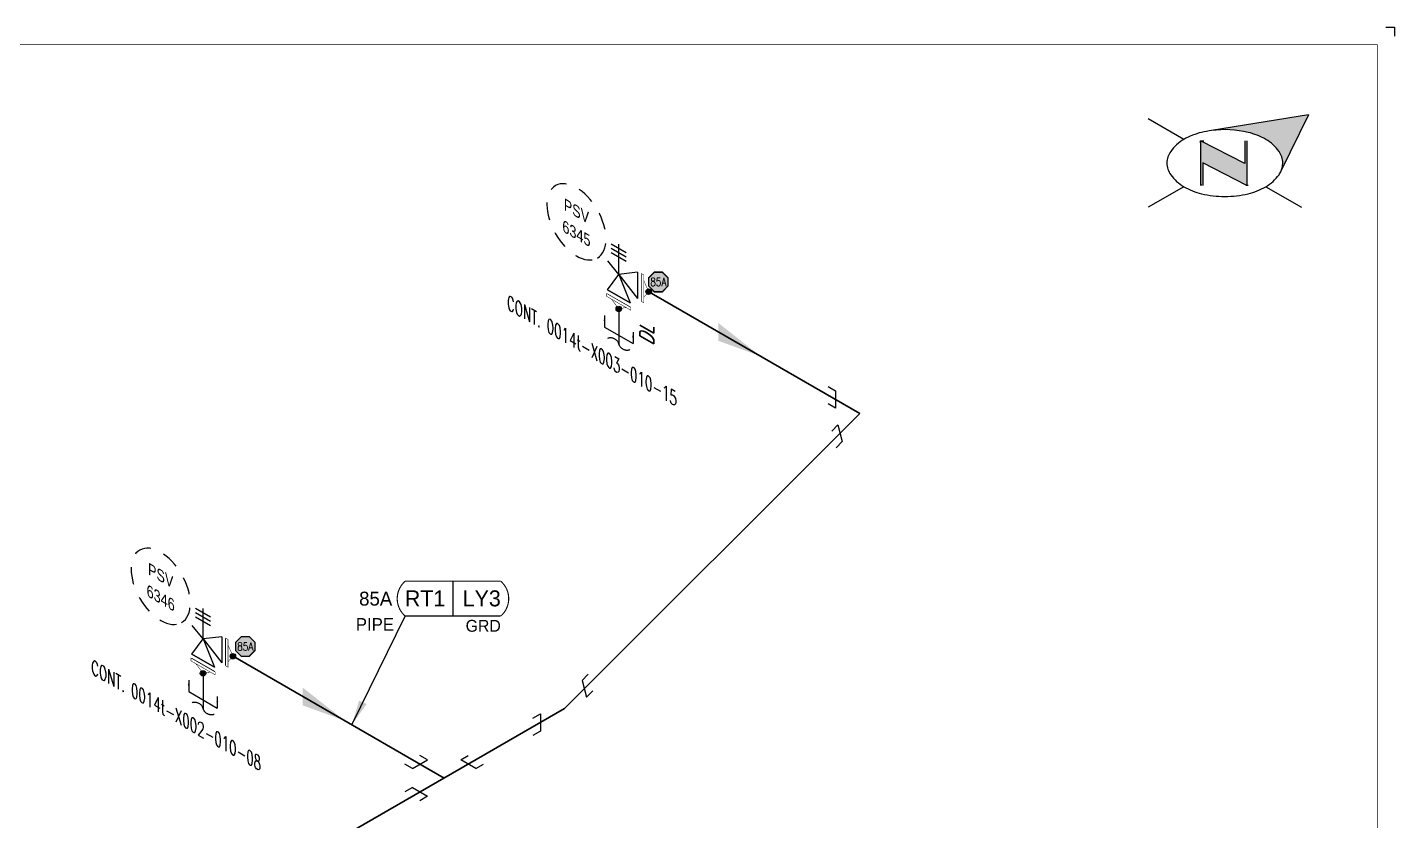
# Model space of a CAD drawing. Header units: inches. Extents: x 0 to 17.2, y 0 to 11.2.
# Drawn here: x 7.43 to 17.25, y 5.54 to 11.25 of the extents above; entities that cross this region are included whole.
import ezdxf
from ezdxf.enums import TextEntityAlignment as Align

# ---------------------------------------------------------------- set-up
doc = ezdxf.new("R2010")
doc.units = ezdxf.units.IN
doc.header["$MEASUREMENT"] = 0
doc.linetypes.add('HIDDEN2', pattern=[0.1875, 0.125, -0.0625])
for name, color, linetype in [('3', 1, 'Continuous'), ('BORDER', 3, 'Continuous'), ('COMP', 1, 'Continuous'), ('Continuation', 7, 'Continuous'), ('DL', 20, 'Continuous'), ('FITTINGS', 4, 'Continuous'), ('FLOW', 1, 'Continuous'), ('PART_PCML', 7, 'Continuous'), ('PART_SelectedCML_RT', 132, 'Continuous'), ('PIPE-ANNO', 150, 'HIDDEN2'), ('UNAS.PIPE', 251, 'Continuous'), ('Welds', 7, 'Continuous')]:
    doc.layers.add(name, color=color, linetype=linetype)
doc.layers.add('PIPE', color=7, linetype='Continuous', lineweight=30)
doc.styles.add('CMLPAS', font='')
doc.styles.add('ISO30', font='simplex.shx', dxfattribs={"width": 0.85, "oblique": 30, "height": 0.075})
doc.styles.add('PART_Standard', font='romans', dxfattribs={"width": 0.8, "height": 0.09})
doc.styles.add('Richmond', font='arial.ttf')
doc.styles.add('SIMPLEX', font='ROMANS')
doc.styles.get("Standard").update_dxf_attribs({"font": 'arial.ttf'})
doc.styles.get('CMLPAS').set_extended_font_data('Cordia New')
doc.dimstyles.new('Richmond', dxfattribs={"dimtxt": 0.18, "dimasz": 0.18, "dimexe": 0.18, "dimexo": 0.0625, "dimgap": 0.09, "dimtad": 0, "dimtih": 1, "dimtoh": 1, "dimdec": 4, "dimzin": 0, "dimdsep": 46, "dimtxsty": 'Richmond', "dimcen": 0.09, "dimadec": 0, "dimazin": 0, "dimtfac": 1, "dimtdec": 4, "dimtofl": 0, "dimtmove": 0, "dimatfit": 3, "dimfxl": 1, "dimtolj": 1, "dimtzin": 0, "dimarcsym": 0})
doc.dimstyles.get("Standard").update_dxf_attribs({"dimtxt": 0.18, "dimasz": 0.18, "dimexe": 0.18, "dimexo": 0.0625, "dimgap": 0.09, "dimtad": 0, "dimtih": 1, "dimtoh": 1, "dimdec": 4, "dimzin": 0, "dimdsep": 46, "dimtxsty": 'Standard', "dimcen": 0.09, "dimadec": 0, "dimazin": 0, "dimtfac": 1, "dimtdec": 4, "dimtofl": 0, "dimtmove": 0, "dimatfit": 3, "dimfxl": 1, "dimtolj": 1, "dimtzin": 0, "dimarcsym": 0})

# ---------------------------------------------------------------- blocks, each defined once
blk = doc.blocks.new('north2')
at = {"layer": 'BORDER'}
for points in [[(-0.706, -0.7673, -0.156851), (-0.679, -0.8512, -0.095667), (-0.6893, -0.9048), (-0.4945, -0.5044), (-1.1905, -0.6173, -0.092194), (-0.9281, -0.6306, -0.072341), (-0.8009, -0.6813, -0.106617)], [(-0.9381, -1.0109), (-0.9364, -1.0092), (-0.9364, -0.6907), (-0.9524, -0.6907), (-0.9524, -0.8533), (-1.2701, -0.6907), (-1.2701, -0.7067), (-1.2701, -1.0118), (-1.254, -1.0118), (-1.254, -0.8492)]]:
    blk.add_hatch(color=7, dxfattribs=at).paths.add_polyline_path(points)
at = {"layer": 'BORDER', "color": 7}
for p, q in [((-1.3895, -0.6813), (-1.6462, -0.5331)), ((-0.4945, -0.5044), (-1.1905, -0.6173)), ((-0.4945, -0.5044), (-0.6893, -0.9048)), ((-1.2701, -0.6907), (-1.2701, -1.0118)), ((-0.9524, -0.8533), (-1.2701, -0.6907)), ((-1.2701, -0.7067), (-1.2701, -0.6907)), ((-1.262, -0.6907), (-1.246, -0.6907)), ((-0.9524, -0.6907), (-0.9524, -0.8533)), ((-0.9364, -0.6907), (-0.9364, -1.0118)), ((-0.9364, -1.0118), (-1.254, -0.8492)), ((-1.254, -0.8492), (-1.254, -1.0118)), ((-1.3895, -1.0211), (-1.6462, -1.1694)), ((-1.2603, -1.0109), (-1.262, -1.0092)), ((-0.9283, -1.0118), (-0.9444, -1.0118)), ((-0.8009, -1.0211), (-0.5441, -1.1694))]:
    blk.add_line(p, q, dxfattribs=at)
for centre, radius, start, end in [((-1.2376, -0.9443), 0.3037, 120, 144.34287), ((-1.1517, -1.0932), 0.4756, 103.44948, 120), ((-1.0952, -1.3294), 0.7185, 97.62035, 103.44948), ((-1.0952, -1.3294), 0.7185, 76.55052, 97.62035), ((-1.0387, -1.0932), 0.4756, 60, 76.55052), ((-0.9527, -0.9443), 0.3037, 35.65713, 60), ((-1.3674, -0.8512), 0.144, 144.34287, 180), ((-0.823, -0.8512), 0.144, 360, 35.65713), ((-1.3674, -0.8512), 0.144, 180, 215.65713), ((-0.823, -0.8512), 0.144, 337.57958, 360), ((-1.2376, -0.7582), 0.3037, 215.65713, 240), ((-0.9527, -0.7582), 0.3037, 300, 324.34287), ((-0.823, -0.8512), 0.144, 324.34287, 337.55468), ((-1.1517, -0.6093), 0.4756, 240, 256.55052), ((-1.0952, -0.373), 0.7185, 256.55052, 270), ((-1.0952, -0.373), 0.7185, 270, 283.44948), ((-1.0387, -0.6093), 0.4756, 283.44948, 300)]:
    blk.add_arc(centre, radius, start, end, dxfattribs=at)
blk = doc.blocks.new('A$C6804a2e5')
blk.add_blockref('north2', (0, 0))
blk = doc.blocks.new('A$C860dd1f6')
at = {"layer": 'PIPE'}
blk.add_blockref('A$C6804a2e5', (0, 0), dxfattribs=at)
blk = doc.blocks.new('Border')
at = {"layer": 'BORDER', "const_width": 0.005}
blk.add_lwpolyline([(0.25, 0.25), (17.25, 0.25), (17.25, 11.25), (0.25, 11.25)], close=True, dxfattribs=at)
blk = doc.blocks.new('3_VALVE_FLANGE_PSV_330')
at = {"color": 0, "linetype": 'ByBlock', "lineweight": -2}
for p, q in [((0.0538, 0.1564), (-0.0538, 0.2186)), ((0.0538, 0.1252), (-0.0538, 0.1873)), ((0.0538, 0.0939), (-0.0538, 0.1561))]:
    blk.add_line(p, q, dxfattribs=at)
for points in [[(0.1353, -0.1719), (0.1624, -0.1875), (0.1624, 0), (0.1353, 0.0156)], [(0.0812, -0.2031), (0.0812, -0.2344), (-0.0812, -0.1406), (-0.0812, -0.1094)]]:
    blk.add_wipeout(points, dxfattribs=at)
blk.add_wipeout([(0.1353, 0.0156), (0, 0), (-0.0812, -0.1094), (0.0812, -0.2031), (0, 0), (0.1353, -0.1719)], dxfattribs=at)
for p, q in [((0, 0), (0, 0.2187)), ((0.1353, 0.0156), (0, 0)), ((0.1353, 0.0156), (0.1353, -0.1719)), ((0.1353, 0.0156), (0.1353, -0.1719)), ((-0.0812, -0.1094), (0, 0)), ((0, 0), (0.1353, -0.1719)), ((0, 0), (0.0812, -0.2031)), ((0.1624, 0), (0.1624, -0.1875)), ((0.0812, -0.2031), (-0.0812, -0.1094)), ((-0.0812, -0.1094), (0.0812, -0.2031)), ((-0.0812, -0.1406), (0.0812, -0.2344))]:
    blk.add_line(p, q, dxfattribs=at)
blk = doc.blocks.new('AM9A04')
at = {"linetype": 'Continuous', "const_width": 0.01}
blk.add_lwpolyline([(0, -0.289), (0, 0.289), (-0.05, 0.318), (-0.05, -0.26)], close=True, dxfattribs=at)
at = {"const_width": 0.01}
blk.add_lwpolyline([(-0.05, -0.144), (-0.15, 0.087), (-0.05, 0.202)], dxfattribs=at)
blk = doc.blocks.new('A09')
at = {"layer": 'Welds'}
h = blk.add_hatch(color=256, dxfattribs=at)
h.dxf.hatch_style = 1
h.paths.add_polyline_path([(-0.03, 0, 1), (0.03, 0, 1)])
blk.add_circle((0, 0), 0.03, dxfattribs=at)
blk = doc.blocks.new('*U27')
blk.add_wipeout([(0.052, -0.03), (0.0173, -0.07), (0.0173, -0.1101), (0, -0.1001), (0, 0.1001), (0.0173, 0.0901), (0.0173, 0.05)]).dxf.layer = 'COMP'
at = {"layer": '3', "xscale": 0.65, "yscale": 0.65, "zscale": 0.65}
blk.add_blockref('A09', (0.052, -0.03), dxfattribs=at)
at = {"layer": 'COMP', "xscale": 0.3466300616258731, "yscale": 0.3466300616258731, "zscale": 0.3466300616258731, "rotation": 180}
blk.add_blockref('AM9A04', (0, 0), dxfattribs=at)
blk = doc.blocks.new('1_ID-BUBBLE_INSTRUMENT_330')
at = {"color": 0, "linetype": 'ByBlock', "lineweight": -2, "extrusion": (0, 0, -1)}
blk.add_ellipse((0, 0), major_axis=(0.1502, -0.2601), ratio=0.57735, dxfattribs=at)
at = {"color": 0, "linetype": 'ByBlock', "lineweight": -2, "oblique": 330}
for tag, p in [('INST.TYPE', (0.0187, 0.067)), ('NUM', (0.0187, -0.0943))]:
    blk.add_attdef(tag, text='', height=0.075, rotation=330, dxfattribs=at).set_placement(p, align=Align.MIDDLE_CENTER)
blk = doc.blocks.new('1_BREAK-PIPE_PIPE_00')
at = {"color": 0, "linetype": 'ByBlock', "lineweight": -2}
for centre, major_axis in [((0.03, -0.092), (0, 0.101)), ((-0.03, 0.092), (0, -0.101))]:
    blk.add_ellipse(centre, major_axis=major_axis, ratio=0.711978, start_param=0.427466, end_param=3.141593, dxfattribs=at)
blk = doc.blocks.new('1_Tilde_30')
at = {"layer": 'PIPE-ANNO', "xscale": -0.5000000000000001, "yscale": 0.5000000000000001, "zscale": 0.5000000000000001, "rotation": 114.4010914305396}
blk.add_blockref('1_BREAK-PIPE_PIPE_00', (0, 0), dxfattribs=at)
blk = doc.blocks.new('DL_Vert_30')
at = {"layer": 'DL', "style": 'ISO30', "oblique": 30, "width": 0.85}
blk.add_text('DL', height=0.1, rotation=90, dxfattribs=at).set_placement((0, 0))
blk = doc.blocks.new('*U51')
at = {"layer": 'FITTINGS', "linetype": 'ByBlock', "lineweight": -2}
for p, q in [((-0.2281, 0.1942), (-0.174, 0.1629)), ((-0.174, 0.1629), (-0.174, 0.0379)), ((-0.174, 0.0379), (-0.2281, 0.0692)), ((-0.2024, -0.1259), (-0.1582, -0.0817)), ((-0.1582, -0.0817), (-0.1259, -0.2024)), ((-0.1259, -0.2024), (-0.1701, -0.2466))]:
    blk.add_line(p, q, dxfattribs=at)
blk = doc.blocks.new('*U52')
at = {"layer": 'FITTINGS', "linetype": 'ByBlock', "lineweight": -2}
for p, q in [((0.1701, 0.2466), (0.1259, 0.2024)), ((0.1259, 0.2024), (0.1582, 0.0817)), ((0.1582, 0.0817), (0.2024, 0.1259)), ((-0.2281, -0.0692), (-0.174, -0.0379)), ((-0.174, -0.0379), (-0.174, -0.1629)), ((-0.174, -0.1629), (-0.2281, -0.1942))]:
    blk.add_line(p, q, dxfattribs=at)
blk = doc.blocks.new('2_TEE_SOCKET_30')
at = {"color": 0, "linetype": 'ByBlock', "lineweight": -2}
for p, q in [((0.0541, 0.2321), (-0.0541, 0.1696)), ((-0.0541, 0.1696), (-0.0541, 0.2321)), ((0.0541, 0.2321), (0.0541, 0.2946)), ((0.174, 0.1629), (0.2281, 0.1942)), ((0.174, 0.1629), (0.174, 0.0379)), ((0.174, 0.0379), (0.2281, 0.0692)), ((-0.0541, -0.2321), (0.0541, -0.1696)), ((0.0541, -0.1696), (0.0541, -0.2321)), ((-0.0541, -0.2321), (-0.0541, -0.2946))]:
    blk.add_line(p, q, dxfattribs=at)
blk = doc.blocks.new('1_Cont_330')
at = {"layer": 'Continuation', "style": 'PART_Standard', "oblique": 330, "width": 0.8}
blk.add_attdef('CONT.', (0, 0), '', height=0.09, rotation=330, dxfattribs=at)
blk = doc.blocks.new('1_ARROW_FLOW_30')
at = {"color": 0, "linetype": 'ByBlock'}
blk.add_solid([(-0.15, -0.1505), (0.15, 0.0866), (-0.15, -0.0227)], dxfattribs=at)
blk = doc.blocks.new('PART_PCML')
blk.add_hatch(color=0).paths.add_polyline_path([(-0.0699, -0.029), (-0.029, -0.0699), (0.029, -0.0699), (0.0699, -0.029), (0.0699, 0.029), (0.029, 0.0699), (-0.029, 0.0699), (-0.0699, 0.029)])
at = {"color": 7, "const_width": 0.009}
blk.add_lwpolyline([(-0.0699, 0.029), (-0.029, 0.0699), (0.029, 0.0699), (0.0699, 0.029), (0.0699, -0.029), (0.029, -0.0699), (-0.029, -0.0699), (-0.0699, -0.029), (-0.0699, 0.029), (-0.029, 0.0699)], dxfattribs=at)
at = {"color": 18, "true_color": 0x000000}
blk.add_lwpolyline([(-0.029, 0.0699), (-0.0699, 0.029), (-0.0699, -0.029), (-0.029, -0.0699), (0.029, -0.0699), (0.0699, -0.029), (0.0699, 0.029), (0.029, 0.0699)], close=True, dxfattribs=at)
at = {"color": 7, "true_color": 0xffffff, "style": 'SIMPLEX', "width": 0.8, "flags": 1}
for tag, p in [('CIRCUIT', (-0.0939, 0.0889)), ('DM', (-0.0527, -0.1332)), ('TYPE', (-0.0749, -0.2043))]:
    blk.add_attdef(tag, p, '', height=0.0586, dxfattribs=at)
at = {"color": 7, "true_color": 0xffffff, "style": 'SIMPLEX', "width": 0.8}
blk.add_attdef('DMDISP', text='', height=0.0586, dxfattribs=at).set_placement((0, 0), align=Align.MIDDLE_CENTER)
blk = doc.blocks.new('CMLPAS')
at = {"const_width": 0.008}
blk.add_lwpolyline([(0.0625, 0.125, 0.454441), (0.0625, -0.125), (0.75, -0.125, 0.454441), (0.75, 0.125)], format="xyb", close=True, dxfattribs=at)
blk.add_lwpolyline([(0.4063, -0.125), (0.4063, 0.125)], dxfattribs=at)
at = {"style": 'CMLPAS', "flags": 1}
for tag, p in [('STATE', (0.75, 0.6229)), ('DL', (0.75, 0.4817)), ('CIRCUIT', (0.75, 0.3405)), ('SUBSINTERVAL(MONTHS)', (-0.0251, -0.3355)), ('OLD_ID', (0.75, -0.3366)), ('OLD_NDE', (0.75, -0.4778)), ('OLD_ENTY', (0.7411, -0.6357)), ('SIZE', (0.7473, -0.7611)), ('SPEC', (0.7473, -0.9022)), ('JUSTIFY', (0.7473, -1.0434)), ('COMMENTS', (0.7473, -1.1846)), ('OLD_ASSET', (0.75, -1.3262)), ('SCHED', (0.7371, -1.4689)), ('NOM_THICK', (0.7521, -1.6102)), ('CORR_ALLOW', (0.763, -1.7453)), ('TML_STATUS', (0.7723, -1.8777)), ('FLOW_ORDER', (0.7785, -2.1301))]:
    blk.add_attdef(tag, text='', height=0.1, dxfattribs=at).set_placement(p, align=Align.MIDDLE_RIGHT)
at = {"style": 'CMLPAS'}
for tag, height, p in [('CHILD', 0.25, (0.75, 0.269)), ('###', 0.115, (0.75, 0.002)), ('ACCESS', 0.085, (0.75, -0.1954))]:
    blk.add_attdef(tag, text='', height=height, dxfattribs=at).set_placement(p, align=Align.MIDDLE_RIGHT)
at = {"color": 152, "style": 'CMLPAS'}
for tag, height, p in [('SPECIAL', 0.085, (0.4055, 0.1897)), ('DM-TYPE', 0.1, (-0.03, 0)), ('COMP', 0.09, (-0.0174, -0.185))]:
    blk.add_attdef(tag, text='', height=height, dxfattribs=at).set_placement(p, align=Align.MIDDLE_RIGHT)
at = {"style": 'CMLPAS'}
blk.add_attdef('NDE', text='', height=0.115, dxfattribs=at).set_placement((0.206, 0.002), align=Align.MIDDLE_CENTER)
blk = doc.blocks.new('*U50')
at = {"color": 20, "linetype": 'ByBlock', "ltscale": 0.7}
blk.add_line((-0.1026, 0.1218), (0.1026, 0.0032), dxfattribs=at)
for points in [[(-0.1026, 0.2044), (-0.1026, 0.1218)], [(0.1026, 0.0859), (0.1026, 0.0032)]]:
    blk.add_leader(points, dimstyle='Richmond', override={"dimasz": 0.04, "dimgap": 0.09, "dimtad": 0}, dxfattribs=at)

msp = doc.modelspace()

# ---------------------------------------------------------------- linework, layer by layer
for p, q in [((17.1875, 11.25), (17.25, 11.25)), ((17.25, 11.25), (17.25, 11.1875))]:
    msp.add_line(p, q)
at = {"layer": 'PIPE'}
for p, q in [((13.4072, 8.4727), (11.6752, 9.4727)), ((11.2859, 6.3514), (13.4072, 8.4727)), ((10.4199, 5.8514), (8.6879, 6.8514)), ((7.8218, 4.3514), (11.2859, 6.3514))]:
    msp.add_line(p, q, dxfattribs=at)
at = {"layer": 'UNAS.PIPE'}
for p, q in [((11.6752, 9.4727), (11.6752, 8.9727)), ((8.6879, 6.8514), (8.6879, 6.3514))]:
    msp.add_line(p, q, dxfattribs=at)

# ---------------------------------------------------------------- block references
msp.add_blockref('DL_Vert_30', (11.9275, 8.9592))
at = {"xscale": -1}
for p in [(11.6752, 8.9727), (8.6879, 6.3514)]:
    msp.add_blockref('1_Tilde_30', p, dxfattribs=at)
at = {"layer": 'BORDER'}
for name, p in [('Border', (-0.125, -0.125)), ('A$C860dd1f6', (17.125, 11.125))]:
    msp.add_blockref(name, p, dxfattribs=at)
at = {"layer": 'FITTINGS'}
for name, p in [('*U51', (13.4072, 8.4727)), ('*U52', (11.2859, 6.3514))]:
    msp.add_blockref(name, p, dxfattribs=at)
at = {"layer": 'FITTINGS', "xscale": -1, "yscale": -1, "rotation": 300.0000000000001}
msp.add_blockref('2_TEE_SOCKET_30', (10.4199, 5.8514), dxfattribs=at)
at = {"layer": 'FLOW', "yscale": -1}
for p in [(12.5412, 8.9727), (9.5539, 6.3514)]:
    msp.add_blockref('1_ARROW_FLOW_30', p, dxfattribs=at)
at = {"layer": 'PART_SelectedCML_RT'}
msp.add_blockref('CMLPAS', (10.0774, 7.1414), dxfattribs=at).add_auto_attribs({'###': 'LY3', 'NDE': 'RT1', 'DM-TYPE': '85A', 'COMP': 'PIPE', 'ACCESS': 'GRD'})

# ---------------------------------------------------------------- leaders
msp.add_leader([(9.757, 6.2341), (10.1399, 7.0164)], dimstyle='Standard', dxfattribs=at)

# ---------------------------------------------------------------- next in the draw order: block references
at = {"layer": 'UNAS.PIPE'}
for p in [(11.6752, 9.4727), (8.6879, 6.8514)]:
    msp.add_blockref('3_VALVE_FLANGE_PSV_330', p, dxfattribs=at)

# ---------------------------------------------------------------- next in the draw order: linework, layer by layer
at = {"layer": 'UNAS.PIPE', "linetype": 'HIDDEN2'}
for p, q in [((11.6752, 9.4727), (11.5549, 9.6224)), ((8.6879, 6.8514), (8.5675, 7.0011))]:
    msp.add_line(p, q, dxfattribs=at)

# ---------------------------------------------------------------- next in the draw order: block references
at = {"layer": 'COMP', "ltscale": 0.65}
for p in [(11.8376, 9.3789), (8.8502, 6.7576)]:
    msp.add_blockref('*U27', p, dxfattribs=at)
at = {"layer": 'UNAS.PIPE', "linetype": 'HIDDEN2'}
for p, values in [((11.371, 9.8512), {'INST.TYPE': 'PSV', 'NUM': '6345'}), ((8.3836, 7.2299), {'INST.TYPE': 'PSV', 'NUM': '6346'})]:
    msp.add_blockref('1_ID-BUBBLE_INSTRUMENT_330', p, dxfattribs=at).add_auto_attribs(values)

# ---------------------------------------------------------------- next in the draw order: wipeouts: each hides what was drawn before it
for points in [[(11.6752, 9.2251), (11.7272, 9.2351), (11.7619, 9.2151), (11.7619, 9.2351), (11.5885, 9.3352), (11.5885, 9.3152), (11.6232, 9.2952)], [(8.6879, 6.6038), (8.7398, 6.6138), (8.7745, 6.5938), (8.7745, 6.6138), (8.6012, 6.7139), (8.6012, 6.6939), (8.6359, 6.6739)]]:
    msp.add_wipeout(points).dxf.layer = 'UNAS.PIPE'

# ---------------------------------------------------------------- next in the draw order: hatches: boundary and pattern name
at = {"layer": 'UNAS.PIPE'}
h = msp.add_hatch(color=256, dxfattribs=at)
h.dxf.hatch_style = 1
h.paths.add_polyline_path([(11.6557, 9.2251, 1), (11.6947, 9.2251, 1)])
h = msp.add_hatch(color=256, dxfattribs=at)
h.dxf.hatch_style = 1
h.paths.add_polyline_path([(8.6684, 6.6038, 1), (8.7074, 6.6038, 1)])

# ---------------------------------------------------------------- next in the draw order: linework, layer by layer
for centre in [(11.6752, 9.2251), (8.6879, 6.6038)]:
    msp.add_circle(centre, 0.0195, dxfattribs=at)

# ---------------------------------------------------------------- next in the draw order: block references
at = {"layer": 'Continuation'}
for p, values in [((10.8712, 9.2253), {'CONT.': 'CONT. 0014t-X003-010-15'}), ((7.8839, 6.604), {'CONT.': 'CONT. 0014t-X002-010-08'})]:
    msp.add_blockref('1_Cont_330', p, dxfattribs=at).add_auto_attribs(values)
at = {"layer": 'DL'}
for p in [(11.6752, 8.9727), (8.6879, 6.3514)]:
    msp.add_blockref('*U50', p, dxfattribs=at)
at = {"layer": 'PART_PCML', "color": 13}
for p in [(11.9595, 9.4188), (8.9916, 6.7975)]:
    msp.add_blockref('PART_PCML', p, dxfattribs=at).add_auto_attribs({'DMDISP': '85A'})
at = {"layer": 'UNAS.PIPE', "xscale": -0.3466300616258731, "yscale": 0.3466300616258732, "zscale": 0.3466300616258731, "rotation": 239.9999999999999}
for p in [(11.6752, 9.2852), (8.6879, 6.6639)]:
    msp.add_blockref('AM9A04', p, dxfattribs=at)

doc.saveas('drawing.dxf')
